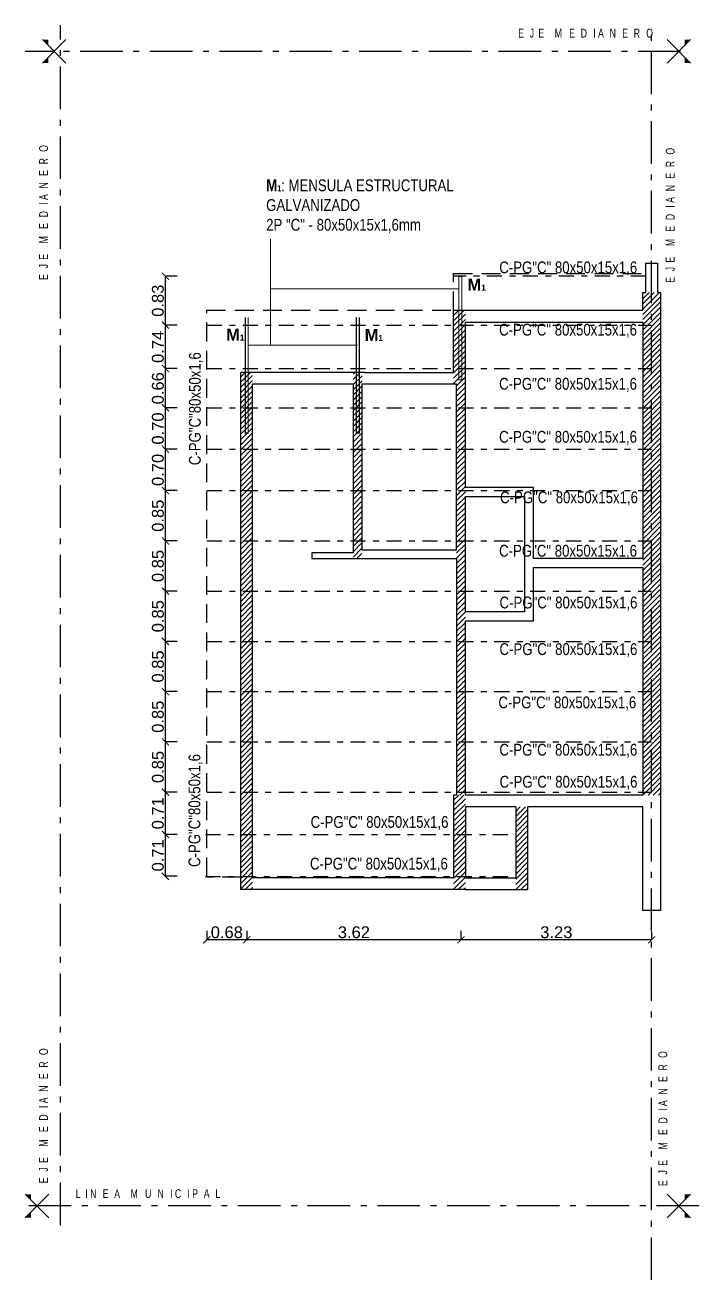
# Model space of a CAD drawing. Header units: millimetres. Extents: x 228 to 428, y 156 to 192.
# Drawn here: x 309.71 to 321.11, y 159.65 to 180.87 of the extents above; entities that cross this region are included whole.
import ezdxf

# ---------------------------------------------------------------- set-up
doc = ezdxf.new("R2010")
doc.units = ezdxf.units.MM
doc.header["$LTSCALE"] = 0.1
doc.header["$MEASUREMENT"] = 0
doc.header["$PDMODE"] = 3
doc.header["$PDSIZE"] = 0.1
for name, pattern in [('ACAD_ISO02W100', [15, 12, -3]), ('ACAD_ISO10W100', [18, 12, -3, 0, -3]), ('DASHDOT2', [12.7, 6.35, -3.175, 0, -3.175]), ('HIDDEN2', [4.7625, 3.175, -1.5875])]:
    doc.linetypes.add(name, pattern=pattern)
doc.layers.get('DEFPOINTS').update_dxf_attribs({"color": 1})
doc.layers.add('00-COTAS', color=1, linetype='Continuous', lineweight=9)
for name, color, linetype in [('01', 1, 'Continuous'), ('3', 3, 'Continuous'), ('Carpinterías', 2, 'Continuous'), ('CORREAS', 170, 'Continuous'), ('Cotas', 1, 'Continuous'), ('EJES', 6, 'Continuous'), ('Muros', 3, 'Continuous'), ('TEXTO', 2, 'Continuous'), ('Textos', 2, 'Continuous')]:
    doc.layers.add(name, color=color, linetype=linetype)
doc.styles.add('Arial20', font='arial.ttf', dxfattribs={"height": 0.2})
doc.styles.add('Arial30', font='arial.ttf', dxfattribs={"width": 0.8, "height": 0.3})
doc.styles.add('COTAS', font='ROMANS.shx', dxfattribs={"width": 0.7})
doc.styles.add('general', font='arial.ttf')
doc.dimstyles.new('COTA-1-100', dxfattribs={"dimtxt": 0.2, "dimasz": 0.12, "dimexe": 0.012, "dimexo": 0.15, "dimgap": 0.025, "dimtad": 1, "dimzin": 0, "dimdsep": 46, "dimtxsty": 'Arial20', "dimblk1": 'ARCHTICK', "dimblk2": 'ARCHTICK', "dimsah": 1, "dimcen": 0.09, "dimclrd": 256, "dimclre": 256, "dimclrt": 256, "dimazin": 0, "dimtfac": 1, "dimtofl": 0, "dimtmove": 2, "dimatfit": 3, "dimldrblk": 'ARCHTICK', "dimfxl": 1, "dimtolj": 1, "dimtzin": 0, "dimarcsym": 0})
pattern_1 = [(45, (637.39639, 363.28325), (-0.044194174, 0.044194174), [])]

# ---------------------------------------------------------------- blocks, each defined once
blk = doc.blocks.new('SIMETRIA')
for p, q in [((-0.53, 0.53), (0.53, -0.53)), ((0.53, 0.53), (-0.53, -0.53))]:
    blk.add_line(p, q)
for points in [[(-0.53, 0.53), (-0.265, 0.265), (-0.53, 0.265)], [(0.53, 0.53), (0.265, 0.265), (0.53, 0.265)]]:
    blk.add_solid(points)
blk = doc.blocks.new('_ARCHTICK')
at = {"color": 0, "linetype": 'ByBlock', "const_width": 0.15}
blk.add_lwpolyline([(-0.5, -0.5), (0.5, 0.5)], dxfattribs=at)
blk = doc.blocks.new('*D174')
at = {"layer": 'Cotas', "lineweight": -2, "transparency": 16777216}
for p, q in [((317.085, 165.549), (317.085, 165.411)), ((320.31, 165.399), (317.085, 165.399)), ((320.31, 165.537), (320.31, 165.411))]:
    blk.add_line(p, q, dxfattribs=at)
at = {"layer": 'DEFPOINTS', "color": 0, "transparency": 16777216}
for p in [(317.085, 165.399), (317.085, 165.399), (320.31, 165.387)]:
    blk.add_point(p, dxfattribs=at)
at = {"layer": 'Cotas', "lineweight": -2, "transparency": 16777216, "xscale": 0.12, "yscale": 0.12, "zscale": 0.12, "rotation": 180}
blk.add_blockref('_ARCHTICK', (317.085, 165.399), dxfattribs=at)
at = {"layer": 'Cotas', "lineweight": -2, "transparency": 16777216, "xscale": 0.12, "yscale": 0.12, "zscale": 0.12}
blk.add_blockref('_ARCHTICK', (320.31, 165.399), dxfattribs=at)
at = {"layer": 'Cotas', "color": 2, "transparency": 16777216, "insert": (318.698, 165.526), "char_height": 0.2, "attachment_point": 5, "style": 'Arial20'}
blk.add_mtext('\\A1;3.23', dxfattribs=at)
blk = doc.blocks.new('*D175')
at = {"layer": 'Cotas', "lineweight": -2, "transparency": 16777216}
for p, q in [((313.46, 165.549), (313.46, 165.411)), ((317.085, 165.399), (313.46, 165.399)), ((317.085, 165.549), (317.085, 165.411))]:
    blk.add_line(p, q, dxfattribs=at)
at = {"layer": 'DEFPOINTS', "color": 0, "transparency": 16777216}
for p in [(313.46, 165.399), (313.46, 165.399), (317.085, 165.399)]:
    blk.add_point(p, dxfattribs=at)
at = {"layer": 'Cotas', "lineweight": -2, "transparency": 16777216, "xscale": 0.12, "yscale": 0.12, "zscale": 0.12, "rotation": 180}
blk.add_blockref('_ARCHTICK', (313.46, 165.399), dxfattribs=at)
at = {"layer": 'Cotas', "lineweight": -2, "transparency": 16777216, "xscale": 0.12, "yscale": 0.12, "zscale": 0.12}
blk.add_blockref('_ARCHTICK', (317.085, 165.399), dxfattribs=at)
at = {"layer": 'Cotas', "color": 2, "transparency": 16777216, "insert": (315.273, 165.526), "char_height": 0.2, "attachment_point": 5, "style": 'Arial20'}
blk.add_mtext('\\A1;3.62', dxfattribs=at)
blk = doc.blocks.new('*D176')
at = {"layer": 'Cotas', "lineweight": -2, "transparency": 16777216}
for p, q in [((312.785, 165.549), (312.785, 165.411)), ((313.46, 165.399), (312.785, 165.399)), ((313.46, 165.549), (313.46, 165.411))]:
    blk.add_line(p, q, dxfattribs=at)
at = {"layer": 'DEFPOINTS', "color": 0, "transparency": 16777216}
for p in [(312.785, 165.399), (312.785, 165.399), (313.46, 165.399)]:
    blk.add_point(p, dxfattribs=at)
at = {"layer": 'Cotas', "lineweight": -2, "transparency": 16777216, "xscale": 0.12, "yscale": 0.12, "zscale": 0.12, "rotation": 180}
blk.add_blockref('_ARCHTICK', (312.785, 165.399), dxfattribs=at)
at = {"layer": 'Cotas', "lineweight": -2, "transparency": 16777216, "xscale": 0.12, "yscale": 0.12, "zscale": 0.12}
blk.add_blockref('_ARCHTICK', (313.46, 165.399), dxfattribs=at)
at = {"layer": 'Cotas', "color": 2, "transparency": 16777216, "insert": (313.123, 165.526), "char_height": 0.2, "attachment_point": 5, "style": 'Arial20'}
blk.add_mtext('\\A1;0.68', dxfattribs=at)
blk = doc.blocks.new('*D177')
at = {"layer": 'Cotas', "lineweight": -2, "transparency": 16777216}
for p, q in [((312.284, 167.183), (312.072, 167.183)), ((312.084, 166.473), (312.084, 167.183)), ((312.284, 166.473), (312.072, 166.473))]:
    blk.add_line(p, q, dxfattribs=at)
at = {"layer": 'DEFPOINTS', "color": 0, "transparency": 16777216}
for p in [(312.084, 167.183), (312.434, 167.183), (312.434, 166.473)]:
    blk.add_point(p, dxfattribs=at)
at = {"layer": 'Cotas', "lineweight": -2, "transparency": 16777216, "xscale": 0.12, "yscale": 0.12, "zscale": 0.12}
for p, rotation in [((312.084, 167.183), 90), ((312.084, 166.473), 270)]:
    blk.add_blockref('_ARCHTICK', p, dxfattribs=dict(at, rotation=rotation))
at = {"layer": 'Cotas', "color": 2, "transparency": 16777216, "insert": (311.957, 166.828), "char_height": 0.2, "attachment_point": 5, "rotation": 90, "style": 'Arial20'}
blk.add_mtext('\\A1;0.71', dxfattribs=at)
blk = doc.blocks.new('*D178')
at = {"layer": 'Cotas', "lineweight": -2, "transparency": 16777216}
for p, q in [((312.284, 167.898), (312.072, 167.898)), ((312.084, 167.183), (312.084, 167.898)), ((312.284, 167.183), (312.072, 167.183))]:
    blk.add_line(p, q, dxfattribs=at)
at = {"layer": 'DEFPOINTS', "color": 0, "transparency": 16777216}
for p in [(312.084, 167.898), (312.434, 167.898), (312.434, 167.183)]:
    blk.add_point(p, dxfattribs=at)
at = {"layer": 'Cotas', "lineweight": -2, "transparency": 16777216, "xscale": 0.12, "yscale": 0.12, "zscale": 0.12}
for p, rotation in [((312.084, 167.898), 90), ((312.084, 167.183), 270)]:
    blk.add_blockref('_ARCHTICK', p, dxfattribs=dict(at, rotation=rotation))
at = {"layer": 'Cotas', "color": 2, "transparency": 16777216, "insert": (311.957, 167.54), "char_height": 0.2, "attachment_point": 5, "rotation": 90, "style": 'Arial20'}
blk.add_mtext('\\A1;0.71', dxfattribs=at)
blk = doc.blocks.new('*D179')
at = {"layer": 'Cotas', "lineweight": -2, "transparency": 16777216}
for p, q in [((312.284, 168.748), (312.072, 168.748)), ((312.084, 167.898), (312.084, 168.748)), ((312.284, 167.898), (312.072, 167.898))]:
    blk.add_line(p, q, dxfattribs=at)
at = {"layer": 'DEFPOINTS', "color": 0, "transparency": 16777216}
for p in [(312.084, 168.748), (312.434, 168.748), (312.434, 167.898)]:
    blk.add_point(p, dxfattribs=at)
at = {"layer": 'Cotas', "lineweight": -2, "transparency": 16777216, "xscale": 0.12, "yscale": 0.12, "zscale": 0.12}
for p, rotation in [((312.084, 168.748), 90), ((312.084, 167.898), 270)]:
    blk.add_blockref('_ARCHTICK', p, dxfattribs=dict(at, rotation=rotation))
at = {"layer": 'Cotas', "color": 2, "transparency": 16777216, "insert": (311.957, 168.323), "char_height": 0.2, "attachment_point": 5, "rotation": 90, "style": 'Arial20'}
blk.add_mtext('\\A1;0.85', dxfattribs=at)
blk = doc.blocks.new('*D180')
at = {"layer": 'Cotas', "lineweight": -2, "transparency": 16777216}
for p, q in [((312.284, 169.598), (312.072, 169.598)), ((312.084, 168.748), (312.084, 169.598)), ((312.284, 168.748), (312.072, 168.748))]:
    blk.add_line(p, q, dxfattribs=at)
at = {"layer": 'DEFPOINTS', "color": 0, "transparency": 16777216}
for p in [(312.084, 169.598), (312.434, 169.598), (312.434, 168.748)]:
    blk.add_point(p, dxfattribs=at)
at = {"layer": 'Cotas', "lineweight": -2, "transparency": 16777216, "xscale": 0.12, "yscale": 0.12, "zscale": 0.12}
for p, rotation in [((312.084, 169.598), 90), ((312.084, 168.748), 270)]:
    blk.add_blockref('_ARCHTICK', p, dxfattribs=dict(at, rotation=rotation))
at = {"layer": 'Cotas', "color": 2, "transparency": 16777216, "insert": (311.957, 169.173), "char_height": 0.2, "attachment_point": 5, "rotation": 90, "style": 'Arial20'}
blk.add_mtext('\\A1;0.85', dxfattribs=at)
blk = doc.blocks.new('*D181')
at = {"layer": 'Cotas', "lineweight": -2, "transparency": 16777216}
for p, q in [((312.284, 170.448), (312.072, 170.448)), ((312.084, 169.598), (312.084, 170.448)), ((312.284, 169.598), (312.072, 169.598))]:
    blk.add_line(p, q, dxfattribs=at)
at = {"layer": 'DEFPOINTS', "color": 0, "transparency": 16777216}
for p in [(312.084, 170.448), (312.434, 170.448), (312.434, 169.598)]:
    blk.add_point(p, dxfattribs=at)
at = {"layer": 'Cotas', "lineweight": -2, "transparency": 16777216, "xscale": 0.12, "yscale": 0.12, "zscale": 0.12}
for p, rotation in [((312.084, 170.448), 90), ((312.084, 169.598), 270)]:
    blk.add_blockref('_ARCHTICK', p, dxfattribs=dict(at, rotation=rotation))
at = {"layer": 'Cotas', "color": 2, "transparency": 16777216, "insert": (311.957, 170.023), "char_height": 0.2, "attachment_point": 5, "rotation": 90, "style": 'Arial20'}
blk.add_mtext('\\A1;0.85', dxfattribs=at)
blk = doc.blocks.new('*D182')
at = {"layer": 'Cotas', "lineweight": -2, "transparency": 16777216}
for p, q in [((312.284, 171.298), (312.072, 171.298)), ((312.084, 170.448), (312.084, 171.298)), ((312.284, 170.448), (312.072, 170.448))]:
    blk.add_line(p, q, dxfattribs=at)
at = {"layer": 'DEFPOINTS', "color": 0, "transparency": 16777216}
for p in [(312.084, 171.298), (312.434, 171.298), (312.434, 170.448)]:
    blk.add_point(p, dxfattribs=at)
at = {"layer": 'Cotas', "lineweight": -2, "transparency": 16777216, "xscale": 0.12, "yscale": 0.12, "zscale": 0.12}
for p, rotation in [((312.084, 171.298), 90), ((312.084, 170.448), 270)]:
    blk.add_blockref('_ARCHTICK', p, dxfattribs=dict(at, rotation=rotation))
at = {"layer": 'Cotas', "color": 2, "transparency": 16777216, "insert": (311.957, 170.873), "char_height": 0.2, "attachment_point": 5, "rotation": 90, "style": 'Arial20'}
blk.add_mtext('\\A1;0.85', dxfattribs=at)
blk = doc.blocks.new('*D183')
at = {"layer": 'Cotas', "lineweight": -2, "transparency": 16777216}
for p, q in [((312.284, 172.148), (312.072, 172.148)), ((312.084, 171.298), (312.084, 172.148)), ((312.284, 171.298), (312.072, 171.298))]:
    blk.add_line(p, q, dxfattribs=at)
at = {"layer": 'DEFPOINTS', "color": 0, "transparency": 16777216}
for p in [(312.084, 172.148), (312.434, 172.148), (312.434, 171.298)]:
    blk.add_point(p, dxfattribs=at)
at = {"layer": 'Cotas', "lineweight": -2, "transparency": 16777216, "xscale": 0.12, "yscale": 0.12, "zscale": 0.12}
for p, rotation in [((312.084, 172.148), 90), ((312.084, 171.298), 270)]:
    blk.add_blockref('_ARCHTICK', p, dxfattribs=dict(at, rotation=rotation))
at = {"layer": 'Cotas', "color": 2, "transparency": 16777216, "insert": (311.957, 171.723), "char_height": 0.2, "attachment_point": 5, "rotation": 90, "style": 'Arial20'}
blk.add_mtext('\\A1;0.85', dxfattribs=at)
blk = doc.blocks.new('*D184')
at = {"layer": 'Cotas', "lineweight": -2, "transparency": 16777216}
for p, q in [((312.284, 172.998), (312.072, 172.998)), ((312.084, 172.148), (312.084, 172.998)), ((312.284, 172.148), (312.072, 172.148))]:
    blk.add_line(p, q, dxfattribs=at)
at = {"layer": 'DEFPOINTS', "color": 0, "transparency": 16777216}
for p in [(312.084, 172.998), (312.434, 172.998), (312.434, 172.148)]:
    blk.add_point(p, dxfattribs=at)
at = {"layer": 'Cotas', "lineweight": -2, "transparency": 16777216, "xscale": 0.12, "yscale": 0.12, "zscale": 0.12}
for p, rotation in [((312.084, 172.998), 90), ((312.084, 172.148), 270)]:
    blk.add_blockref('_ARCHTICK', p, dxfattribs=dict(at, rotation=rotation))
at = {"layer": 'Cotas', "color": 2, "transparency": 16777216, "insert": (311.957, 172.573), "char_height": 0.2, "attachment_point": 5, "rotation": 90, "style": 'Arial20'}
blk.add_mtext('\\A1;0.85', dxfattribs=at)
blk = doc.blocks.new('*D185')
at = {"layer": 'Cotas', "lineweight": -2, "transparency": 16777216}
for p, q in [((312.284, 173.698), (312.072, 173.698)), ((312.084, 172.998), (312.084, 173.698)), ((312.284, 172.998), (312.072, 172.998))]:
    blk.add_line(p, q, dxfattribs=at)
at = {"layer": 'DEFPOINTS', "color": 0, "transparency": 16777216}
for p in [(312.084, 173.698), (312.434, 173.698), (312.434, 172.998)]:
    blk.add_point(p, dxfattribs=at)
at = {"layer": 'Cotas', "lineweight": -2, "transparency": 16777216, "xscale": 0.12, "yscale": 0.12, "zscale": 0.12}
for p, rotation in [((312.084, 173.698), 90), ((312.084, 172.998), 270)]:
    blk.add_blockref('_ARCHTICK', p, dxfattribs=dict(at, rotation=rotation))
at = {"layer": 'Cotas', "color": 2, "transparency": 16777216, "insert": (311.957, 173.348), "char_height": 0.2, "attachment_point": 5, "rotation": 90, "style": 'Arial20'}
blk.add_mtext('\\A1;0.70', dxfattribs=at)
blk = doc.blocks.new('*D186')
at = {"layer": 'Cotas', "lineweight": -2, "transparency": 16777216}
for p, q in [((312.284, 174.398), (312.072, 174.398)), ((312.084, 173.698), (312.084, 174.398)), ((312.284, 173.698), (312.072, 173.698))]:
    blk.add_line(p, q, dxfattribs=at)
at = {"layer": 'DEFPOINTS', "color": 0, "transparency": 16777216}
for p in [(312.084, 174.398), (312.434, 174.398), (312.434, 173.698)]:
    blk.add_point(p, dxfattribs=at)
at = {"layer": 'Cotas', "lineweight": -2, "transparency": 16777216, "xscale": 0.12, "yscale": 0.12, "zscale": 0.12}
for p, rotation in [((312.084, 174.398), 90), ((312.084, 173.698), 270)]:
    blk.add_blockref('_ARCHTICK', p, dxfattribs=dict(at, rotation=rotation))
at = {"layer": 'Cotas', "color": 2, "transparency": 16777216, "insert": (311.957, 174.048), "char_height": 0.2, "attachment_point": 5, "rotation": 90, "style": 'Arial20'}
blk.add_mtext('\\A1;0.70', dxfattribs=at)
blk = doc.blocks.new('*D187')
at = {"layer": 'Cotas', "lineweight": -2, "transparency": 16777216}
for p, q in [((312.284, 175.061), (312.072, 175.061)), ((312.084, 174.398), (312.084, 175.061)), ((312.284, 174.398), (312.072, 174.398))]:
    blk.add_line(p, q, dxfattribs=at)
at = {"layer": 'DEFPOINTS', "color": 0, "transparency": 16777216}
for p in [(312.084, 175.061), (312.434, 175.061), (312.434, 174.398)]:
    blk.add_point(p, dxfattribs=at)
at = {"layer": 'Cotas', "lineweight": -2, "transparency": 16777216, "xscale": 0.12, "yscale": 0.12, "zscale": 0.12}
for p, rotation in [((312.084, 175.061), 90), ((312.084, 174.398), 270)]:
    blk.add_blockref('_ARCHTICK', p, dxfattribs=dict(at, rotation=rotation))
at = {"layer": 'Cotas', "color": 2, "transparency": 16777216, "insert": (311.957, 174.729), "char_height": 0.2, "attachment_point": 5, "rotation": 90, "style": 'Arial20'}
blk.add_mtext('\\A1;0.66', dxfattribs=at)
blk = doc.blocks.new('*D188')
at = {"layer": 'Cotas', "lineweight": -2, "transparency": 16777216}
for p, q in [((312.284, 175.798), (312.072, 175.798)), ((312.084, 175.061), (312.084, 175.798)), ((312.284, 175.061), (312.072, 175.061))]:
    blk.add_line(p, q, dxfattribs=at)
at = {"layer": 'DEFPOINTS', "color": 0, "transparency": 16777216}
for p in [(312.084, 175.798), (312.434, 175.798), (312.434, 175.061)]:
    blk.add_point(p, dxfattribs=at)
at = {"layer": 'Cotas', "lineweight": -2, "transparency": 16777216, "xscale": 0.12, "yscale": 0.12, "zscale": 0.12}
for p, rotation in [((312.084, 175.798), 90), ((312.084, 175.061), 270)]:
    blk.add_blockref('_ARCHTICK', p, dxfattribs=dict(at, rotation=rotation))
at = {"layer": 'Cotas', "color": 2, "transparency": 16777216, "insert": (311.957, 175.429), "char_height": 0.2, "attachment_point": 5, "rotation": 90, "style": 'Arial20'}
blk.add_mtext('\\A1;0.74', dxfattribs=at)
blk = doc.blocks.new('*D189')
at = {"layer": 'Cotas', "lineweight": -2, "transparency": 16777216}
for p, q in [((312.284, 176.623), (312.072, 176.623)), ((312.084, 175.798), (312.084, 176.623)), ((312.284, 175.798), (312.072, 175.798))]:
    blk.add_line(p, q, dxfattribs=at)
at = {"layer": 'DEFPOINTS', "color": 0, "transparency": 16777216}
for p in [(312.084, 176.623), (312.434, 176.623), (312.434, 175.798)]:
    blk.add_point(p, dxfattribs=at)
at = {"layer": 'Cotas', "lineweight": -2, "transparency": 16777216, "xscale": 0.12, "yscale": 0.12, "zscale": 0.12}
for p, rotation in [((312.084, 176.623), 90), ((312.084, 175.798), 270)]:
    blk.add_blockref('_ARCHTICK', p, dxfattribs=dict(at, rotation=rotation))
at = {"layer": 'Cotas', "color": 2, "transparency": 16777216, "insert": (311.957, 176.21), "char_height": 0.2, "attachment_point": 5, "rotation": 90, "style": 'Arial20'}
blk.add_mtext('\\A1;0.83', dxfattribs=at)

msp = doc.modelspace()

# ---------------------------------------------------------------- hatches: boundary and pattern name
at = {"lineweight": 0, "true_color": 0x991b1e}
h = msp.add_hatch(dxfattribs=at)
h.set_pattern_fill('ANSI31', color=244, scale=0.5)
h.set_pattern_definition(pattern_1)
h.paths.add_polyline_path([(320.4601, 176.349), (320.1601, 176.349), (320.1601, 167.8475), (320.4601, 167.8475)])
h = msp.add_hatch(dxfattribs=at)
h.set_pattern_fill('ANSI31', color=244, scale=0.5)
h.set_pattern_definition(pattern_1)
h.paths.add_polyline_path([(317.1601, 176.0475), (316.9601, 176.0475), (316.9601, 174.7976), (317.0101, 174.7976), (317.0101, 171.9975), (317.0101, 171.8475), (317.0101, 171.8475), (317.0101, 167.8475), (317.1601, 167.8475), (317.1601, 173.0475), (317.1601, 173.0475), (317.1601, 175.8475)])
h = msp.add_hatch(dxfattribs=at)
h.set_pattern_fill('ANSI31', color=244, scale=0.5)
h.set_pattern_definition(pattern_1)
h.paths.add_polyline_path([(313.5601, 174.9976), (313.3601, 174.9976), (313.3601, 166.2475), (313.5601, 166.2475)])
h = msp.add_hatch(dxfattribs=at)
h.set_pattern_fill('ANSI31', color=244, scale=0.5)
h.set_pattern_definition(pattern_1)
h.paths.add_polyline_path([(315.4105, 174.9976), (315.2601, 174.9976), (315.2601, 171.8475), (315.4101, 171.8475), (315.4101, 174.3552), (315.4101, 174.7976), (315.4105, 174.7976)])
h = msp.add_hatch(dxfattribs=at)
h.set_pattern_fill('ANSI31', color=244, scale=0.5)
h.paths.add_polyline_path([(317.1601, 167.8475), (316.9601, 167.8475), (316.9601, 166.2475), (317.1601, 166.2475)])
h = msp.add_hatch(dxfattribs=at)
h.set_pattern_fill('ANSI31', color=244, scale=0.5)
h.set_pattern_definition([(45, (0.95, -0.20001), (-0.044194174, 0.044194174), [])])
h.paths.add_polyline_path([(318.2101, 167.6475), (318.0101, 167.6475), (318.0101, 166.2475), (318.2101, 166.2475)])

# ---------------------------------------------------------------- linework, layer by layer
at = {"layer": '00-COTAS'}
for points in [[(313.8646, 177.2514), (313.8646, 176.4093), (317.0488, 176.4093)], [(313.8646, 176.4093), (313.8646, 175.4584), (315.3323, 175.4584)], [(313.8646, 175.4584), (313.4849, 175.4584)]]:
    msp.add_lwpolyline(points, dxfattribs=at)
at = {"layer": '3', "color": 3, "ltscale": 0.015}
msp.add_line((317.0488, 176.6226), (317.0988, 176.6226), dxfattribs=at)
at = {"layer": 'Carpinterías', "linetype": 'HIDDEN2'}
msp.add_lwpolyline([(313.3601, 166.4581), (312.7851, 166.4581), (312.7851, 166.4726), (312.7851, 176.0475), (316.9601, 176.0475), (316.9601, 176.6726), (320.2101, 176.6726)], dxfattribs=at)
at = {"layer": 'CORREAS', "linetype": 'DASHDOT2', "ltscale": 0.4}
for p, q in [((320.2101, 176.6226), (316.9601, 176.6226)), ((312.7851, 175.7975), (320.3101, 175.7975)), ((312.7851, 175.0606), (320.3101, 175.0606)), ((312.7851, 174.3975), (320.3101, 174.3975)), ((312.7851, 173.6975), (320.3101, 173.6975)), ((312.7851, 172.9975), (320.3101, 172.9975)), ((312.7851, 172.1475), (320.3101, 172.1475)), ((312.7851, 171.2975), (320.3101, 171.2975)), ((312.7851, 170.4475), (320.3101, 170.4475)), ((312.7851, 169.5975), (320.3101, 169.5975)), ((312.7851, 168.7475), (320.3101, 168.7475)), ((312.7851, 167.8975), (320.3101, 167.8975)), ((312.7601, 167.1826), (317.9101, 167.1826)), ((312.7601, 166.4726), (318.0101, 166.4726))]:
    msp.add_line(p, q, dxfattribs=at)
at = {"layer": 'CORREAS', "color": 114, "linetype": 'DASHDOT2', "ltscale": 0.4, "true_color": 0x139b48, "const_width": 0.02}
for points in [[(317.0988, 176.6226), (317.0988, 174.8726), (317.0488, 174.8726), (317.0488, 176.6226)], [(313.4849, 175.9287), (313.4849, 173.9726), (313.4349, 173.9726), (313.4349, 175.9287)], [(315.3641, 175.9287), (315.3641, 173.9726), (315.3141, 173.9726), (315.3141, 175.9287)]]:
    msp.add_lwpolyline(points, dxfattribs=at)
at = {"layer": 'Cotas', "ltscale": 0.02}
msp.add_line((317.0101, 167.8475), (316.9601, 167.8475), dxfattribs=at)
at = {"layer": 'EJES', "linetype": 'ACAD_ISO10W100', "ltscale": 0.6}
for p, q in [((310.3101, 160.5697), (310.3101, 180.8721)), ((320.3101, 159.6464), (320.3101, 180.8721)), ((320.801, 180.4282), (309.7099, 180.4281)), ((321.1104, 160.8976), (309.7101, 160.8975))]:
    msp.add_line(p, q, dxfattribs=at)
at = {"layer": 'Muros', "linetype": 'Continuous'}
for p, q in [((315.4601, 174.9976), (313.3601, 174.9976)), ((315.2601, 174.7976), (313.5601, 174.7976)), ((318.0101, 167.6475), (318.0101, 166.4475)), ((318.2101, 167.6475), (318.2101, 166.2475)), ((317.1601, 166.4475), (318.0101, 166.4475)), ((317.1601, 166.2475), (318.2101, 166.2475)), ((317.1601, 166.2475), (318.2101, 166.2475))]:
    msp.add_line(p, q, dxfattribs=at)
for points in [[(315.4601, 174.9976), (316.9601, 174.9976), (316.9601, 176.0475), (320.1601, 176.0475), (320.1601, 176.3475), (320.2101, 176.3475), (320.2101, 176.8475), (320.4101, 176.8475), (320.4101, 176.3475), (320.4601, 176.3475), (320.4601, 165.8975)], [(317.1601, 175.8475), (320.1601, 175.8475), (320.1601, 171.8475), (318.3101, 171.8475), (318.3101, 173.0475), (317.1601, 173.0475), (317.1601, 175.8475)], [(317.1601, 166.2475), (313.3601, 166.2475), (313.3601, 174.9976)], [(315.2601, 174.7976), (315.2601, 171.9475), (314.5601, 171.9475), (314.5601, 171.8475), (317.0101, 171.8475), (317.0101, 167.8475), (316.9601, 167.8475), (316.9601, 166.4475), (313.5601, 166.4475), (313.5601, 174.7976)], [(315.4101, 174.7976), (315.4101, 171.9975), (317.0101, 171.9975), (317.0101, 174.7976), (315.4101, 174.7976)], [(318.1601, 172.8975), (318.1601, 170.9475), (317.1601, 170.9475), (317.1601, 172.8975), (318.1601, 172.8975)], [(320.1601, 171.6975), (320.1601, 167.8475), (317.1601, 167.8475), (317.1601, 170.7975), (318.3101, 170.7975), (318.3101, 171.6975), (320.1601, 171.6975)], [(318.0101, 167.6475), (317.1601, 167.6475), (317.1601, 166.4475)], [(320.1601, 167.6475), (318.2101, 167.6475)], [(320.4601, 165.8975), (320.1601, 165.8975), (320.1601, 167.6475)]]:
    msp.add_lwpolyline(points, dxfattribs=at)

# ---------------------------------------------------------------- block references
at = {"layer": '01', "linetype": 'ACAD_ISO02W100', "yscale": 0.375, "zscale": 0.375}
for p, xscale, rotation in [((320.7706, 180.4283), 0.375, 270), ((309.9101, 160.8977), -0.375, 90), ((320.7708, 160.8977), 0.375, 270)]:
    msp.add_blockref('SIMETRIA', p, dxfattribs=dict(at, xscale=xscale, rotation=rotation))
at = {"layer": 'EJES', "linetype": 'ACAD_ISO10W100', "ltscale": 0.6, "xscale": -0.375, "yscale": 0.375, "zscale": 0.375, "rotation": 90}
msp.add_blockref('SIMETRIA', (310.2008, 180.4281), dxfattribs=at)

# ---------------------------------------------------------------- texts
at = {"layer": 'TEXTO', "char_height": 0.2, "attachment_point": 1, "style": 'Arial30'}
for s, insert, width in [('{\\fArial|b1|i0|c0|p34;M\\H0.5x;1}: MENSULA ESTRUCTURAL GALVANIZADO\\P2P "C" - 80x50x15x1,6mm', (313.7886, 178.2616), 3.196988), ('C-PG"C" 80x50x15x1,6', (317.7332, 176.8739), 9.843168), ('C-PG"C" 80x50x15x1,6', (317.7299, 175.8202), 9.843168), ('C-PG"C" 80x50x15x1,6', (317.7299, 174.9047), 9.843168), ('C-PG"C" 80x50x15x1,6', (317.7299, 174.0076), 9.843168), ('C-PG"C" 80x50x15x1,6', (317.7464, 172.9839), 9.843168), ('C-PG"C" 80x50x15x1,6', (317.7302, 172.0799), 9.843168), ('C-PG"C" 80x50x15x1,6', (317.7373, 171.2047), 9.843168), ('C-PG"C" 80x50x15x1,6', (317.7367, 170.4162), 9.843168), ('C-PG"C" 80x50x15x1,6', (317.7182, 169.5148), 9.843168), ('C-PG"C" 80x50x15x1,6', (317.735, 168.7144), 9.843168), ('C-PG"C" 80x50x15x1,6', (317.7383, 168.1728), 9.843168), ('C-PG"C" 80x50x15x1,6', (314.5407, 167.4928), 9.843168), ('C-PG"C" 80x50x15x1,6', (314.5301, 166.7879), 9.843168)]:
    msp.add_mtext(s, dxfattribs=dict(at, insert=insert, width=width))
at = {"layer": 'TEXTO', "char_height": 0.2, "width": 9.843168, "attachment_point": 1, "rotation": 90, "style": 'Arial30'}
for insert in [(312.4821, 173.4277), (312.4751, 166.6315)]:
    msp.add_mtext('C-PG"C"80x50x1,6', dxfattribs=dict(at, insert=insert))
at = {"layer": 'Textos', "attachment_point": 1}
for s, insert, char_height, width, style in [('\\pxql;{\\fArial|b0|i0|c0|p34;\\T2;EJE MEDIANERO}', (318.0517, 180.8113), 0.15, 2.994623, 'COTAS'), ('{\\fArial|b1|i0|c0|p34;M\\H0.5x;1} ', (317.1937, 176.582), 0.2, 11.596957, 'general'), ('{\\fArial|b1|i0|c0|p34;M\\H0.5x;1} ', (313.1109, 175.7359), 0.2, 11.596957, 'general'), ('{\\fArial|b1|i0|c0|p34;M\\H0.5x;1} ', (315.455, 175.73), 0.2, 11.596957, 'general'), ('\\pxql;{\\fArial|b0|i0|c0|p34;\\H1.5x;\\T2;LINEA MUNICIPA\\H1x;L}', (310.5659, 161.1807), 0.1, 3.194623, 'COTAS')]:
    msp.add_mtext(s, dxfattribs=dict(at, insert=insert, char_height=char_height, width=width, style=style))
at = {"layer": 'Textos', "char_height": 0.15, "width": 2.994623, "attachment_point": 1, "rotation": 90, "style": 'COTAS'}
for insert in [(309.9474, 176.561), (320.5501, 176.513), (309.9474, 161.2815), (320.4255, 161.2335)]:
    msp.add_mtext('\\pxql;{\\fArial|b0|i0|c0|p34;\\T2;EJE MEDIANERO}', dxfattribs=dict(at, insert=insert))

# ---------------------------------------------------------------- dimensions: what is measured, and where the dimension line sits
at = {"layer": 'Cotas'}
for base, p1, p2, picture, middle in [((312.0842, 176.6226), (312.4337, 175.7975), (312.4337, 176.6226), '*D189', (311.9571, 176.21)), ((312.0842, 175.7975), (312.4337, 175.0606), (312.4337, 175.7975), '*D188', (311.9571, 175.4291)), ((312.0842, 175.0606), (312.4337, 174.3975), (312.4337, 175.0606), '*D187', (311.9571, 174.7291)), ((312.0842, 174.3975), (312.4337, 173.6975), (312.4337, 174.3975), '*D186', (311.9571, 174.0475)), ((312.0842, 173.6975), (312.4337, 172.9975), (312.4337, 173.6975), '*D185', (311.9571, 173.3475)), ((312.0842, 172.9975), (312.4337, 172.1475), (312.4337, 172.9975), '*D184', (311.9571, 172.5725)), ((312.0842, 172.1475), (312.4337, 171.2975), (312.4337, 172.1475), '*D183', (311.9571, 171.7225)), ((312.0842, 171.2975), (312.4337, 170.4475), (312.4337, 171.2975), '*D182', (311.9571, 170.8725)), ((312.0842, 170.4475), (312.4337, 169.5975), (312.4337, 170.4475), '*D181', (311.9571, 170.0225)), ((312.0842, 169.5975), (312.4337, 168.7475), (312.4337, 169.5975), '*D180', (311.9571, 169.1725)), ((312.0842, 168.7475), (312.4337, 167.8975), (312.4337, 168.7475), '*D179', (311.9571, 168.3225)), ((312.0842, 167.8975), (312.4337, 167.1826), (312.4337, 167.8975), '*D178', (311.9571, 167.54)), ((312.0842, 167.1826), (312.4337, 166.4726), (312.4337, 167.1826), '*D177', (311.9571, 166.8276))]:
    dim = msp.add_linear_dim(base=base, p1=p1, p2=p2, angle=90, dimstyle='COTA-1-100', override={"dimclrt": 2}, dxfattribs=at)
    dim.commit()
    dim.dimension.update_dxf_attribs({"geometry": picture, "text_midpoint": middle})
for base, p1, p2, picture, middle in [((312.785085, 165.3992959), (313.4600851, 165.3992959), (312.785085, 165.3992959), '*D176', (313.1225851, 165.5264105)), ((313.46009, 165.3993), (317.08508, 165.3993), (313.46009, 165.3993), '*D175', (315.27258, 165.52648)), ((317.08508, 165.3993), (320.31009, 165.3873), (317.08508, 165.3993), '*D174', (318.69758, 165.52648))]:
    dim = msp.add_linear_dim(base=base, p1=p1, p2=p2, dimstyle='COTA-1-100', override={"dimclrt": 2}, dxfattribs=at)
    dim.commit()
    dim.dimension.update_dxf_attribs({"geometry": picture, "text_midpoint": middle})

doc.saveas('drawing.dxf')
